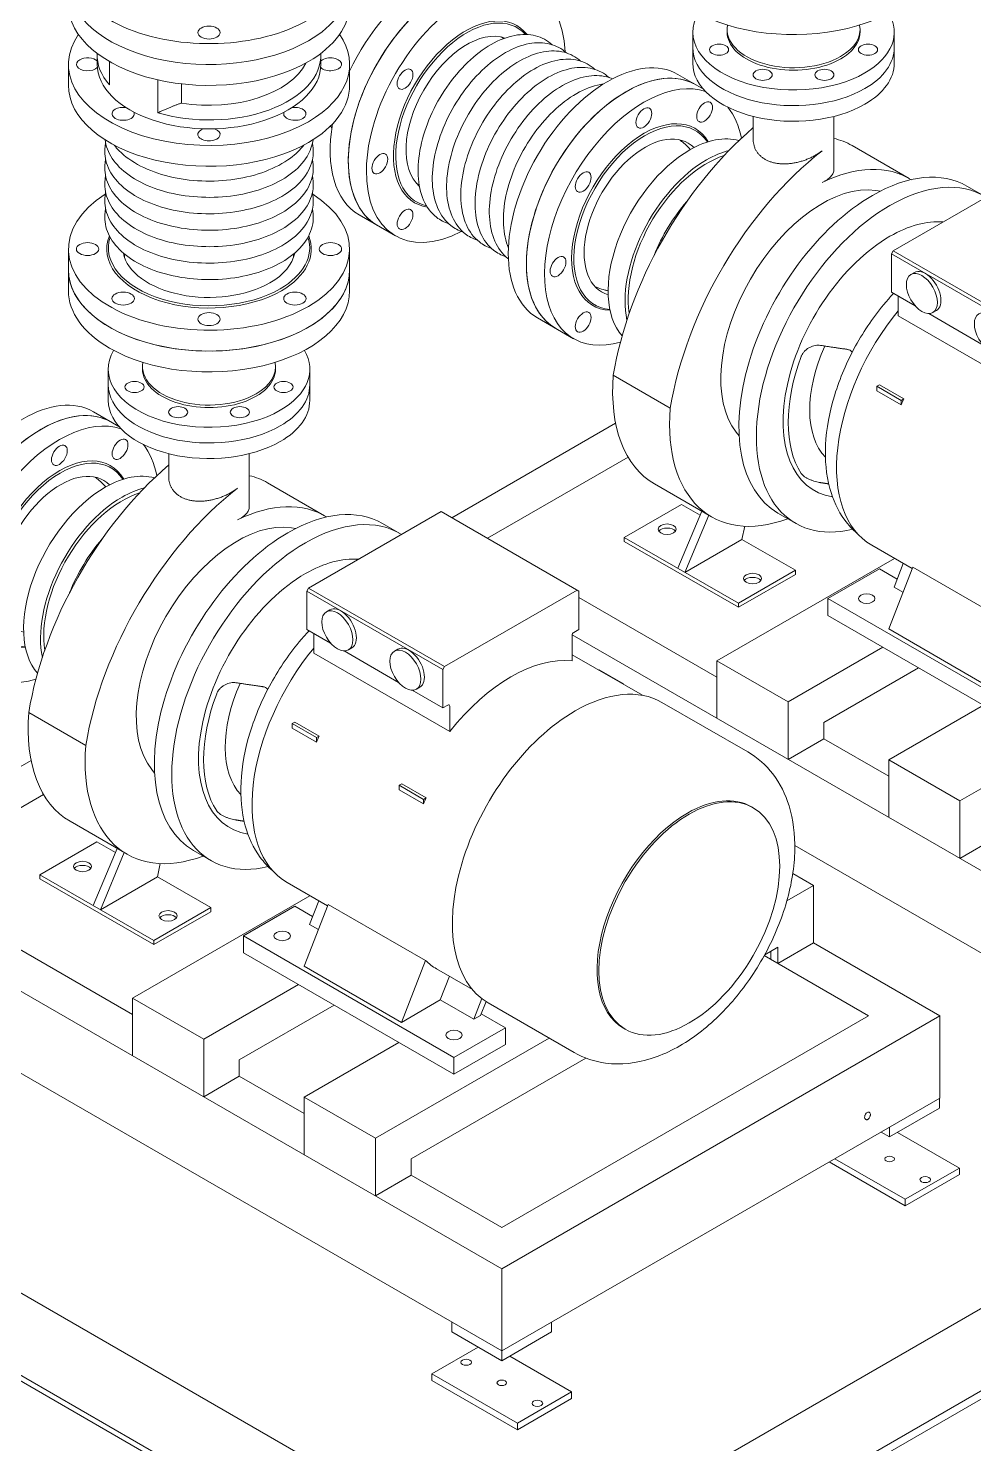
# Model space of a CAD drawing. Header units: millimetres. Extents: x -312439 to 477422, y -331570 to 212570.
# Drawn here: x 414579 to 415154, y 90290 to 91150 of the extents above; entities that cross this region are included whole.
import ezdxf

# ---------------------------------------------------------------- set-up
doc = ezdxf.new("R2010")
doc.units = ezdxf.units.MM

msp = doc.modelspace()

# ---------------------------------------------------------------- linework, layer by layer
at = {"color": 0, "linetype": 'Continuous', "lineweight": 0, "extrusion": (1.25969e-16, 0.816497, 0.57735)}
for p, q in [((417145.067, 91518.767), (412545.89, 88863.431)), ((417145.067, 91468.761), (412545.89, 88813.424)), ((412545.89, 88808.424), (417145.067, 91463.76)), ((414866.756, 91144.974), (414868.379, 91144.036)), ((414983.21, 91129.068), (414983.21, 91148.07)), ((415004.034, 91148.07), (415004.034, 91149.57)), ((415084.877, 91148.07), (415084.877, 91149.57)), ((415105.7, 91129.068), (415105.7, 91148.07)), ((414603.745, 91115.625), (414603.745, 91128.327)), ((414621.2, 91133.734), (414621.2, 91128.327)), ((414628.749, 91129.964), (414628.749, 91115.759)), ((414757.164, 91133.734), (414757.164, 91128.327)), ((414774.619, 91115.625), (414774.619, 91128.327)), ((414658.048, 91118.896), (414658.048, 91098.843)), ((414974.208, 91122.185), (414989.675, 91113.256)), ((414672.52, 91104.788), (414672.52, 91116.451)), ((415019.957, 91082.418), (415019.957, 91096.66)), ((415068.953, 91064.305), (415068.953, 91096.66)), ((415080.006, 91078.963), (415114.651, 91058.961)), ((415185.537, 91061.48), (415104.986, 91014.974)), ((414815.31, 91055.867), (414816.934, 91054.93)), ((415094.488, 91051.675), (415097.274, 91051.267)), ((415160.455, 91048.176), (415149.825, 91054.313)), ((414802.504, 91024.011), (414780.504, 91036.713)), ((414603.745, 91016.012), (414603.745, 90990.609)), ((414774.619, 91016.012), (414774.619, 90990.609)), ((414637.736, 91011.174), (414637.736, 91013.049)), ((414740.628, 91011.174), (414740.628, 91013.049)), ((415104.986, 91014.974), (415103.923, 91013.133)), ((415103.923, 91013.133), (415103.923, 90989.812)), ((415186.6, 90965.399), (415103.923, 91013.133)), ((415187.663, 90967.241), (415104.986, 91014.974)), ((415115.785, 91000.497), (415117.911, 91001.725)), ((415118.348, 90981.484), (415103.923, 90989.812)), ((415108.057, 90987.425), (415108.057, 90975.453)), ((414888.771, 90974.205), (414910.771, 90961.503)), ((415190.734, 90927.72), (415108.057, 90975.453)), ((415159.686, 90957.617), (415126.585, 90976.728)), ((415129.148, 90977.353), (415131.274, 90978.58)), ((414627.937, 90923.951), (414627.937, 90942.953)), ((414648.76, 90942.953), (414648.76, 90944.453)), ((414729.604, 90942.953), (414729.604, 90944.453)), ((414750.427, 90923.951), (414750.427, 90942.953)), ((414934.9, 90939.3), (414969.545, 90919.297)), ((415096.71, 90933.481), (415095.065, 90932.532)), ((415095.065, 90929.794), (415095.065, 90932.532)), ((415095.065, 90932.532), (415109.829, 90924.008)), ((415109.829, 90921.27), (415095.065, 90929.794)), ((415096.71, 90933.481), (415111.474, 90924.957)), ((415111.474, 90924.957), (415109.829, 90924.008)), ((415109.829, 90924.008), (415109.829, 90921.27)), ((414618.935, 90917.068), (414634.402, 90908.138)), ((414836.74, 90852.624), (414936.307, 90910.109)), ((415009.607, 90904.656), (415011.354, 90902.449)), ((414664.684, 90877.301), (414664.684, 90891.543)), ((414713.68, 90859.188), (414713.68, 90891.543)), ((414858.393, 90840.122), (414943.885, 90889.48)), ((414724.732, 90873.846), (414759.378, 90853.844)), ((414959.964, 90873.147), (414994.61, 90853.145)), ((414830.264, 90856.363), (414749.713, 90809.857)), ((414914.003, 90808.016), (414830.264, 90856.363)), ((414941.602, 90840.656), (414976.247, 90860.659)), ((414988.639, 90856.592), (414974.082, 90821.904)), ((414976.247, 90860.659), (414987.596, 90854.107)), ((414992.97, 90854.092), (414978.413, 90819.404)), ((415045.62, 90849.277), (415034.991, 90855.414)), ((414739.215, 90846.558), (414742, 90846.15)), ((414805.182, 90843.059), (414794.552, 90849.196)), ((415013.058, 90839.406), (415014.794, 90847.439)), ((414941.602, 90838.156), (414941.602, 90840.656)), ((415010.893, 90800.651), (414941.602, 90840.656)), ((414941.602, 90838.156), (415010.893, 90798.151)), ((414978.413, 90819.404), (415013.058, 90839.406)), ((415013.058, 90839.406), (415045.538, 90820.654)), ((415116.524, 90821.659), (415091.958, 90835.842)), ((414997.901, 90765.647), (415105.72, 90827.896)), ((415045.538, 90820.654), (415010.893, 90800.651)), ((415010.893, 90798.151), (415045.538, 90818.153)), ((415045.538, 90818.153), (415045.538, 90820.654)), ((415065.321, 90803.436), (415096.62, 90821.506)), ((415107.413, 90815.275), (415096.62, 90821.506)), ((415116.909, 90822.649), (415102.294, 90784.981)), ((415111.104, 90824.788), (415105.541, 90810.45)), ((415175.963, 90788.554), (415116.909, 90822.649)), ((414749.713, 90809.857), (414748.65, 90808.016)), ((414832.39, 90762.123), (414749.713, 90809.857)), ((415110.961, 90807.321), (415105.541, 90810.45)), ((414748.65, 90808.016), (414748.65, 90784.694)), ((414831.327, 90760.282), (414748.65, 90808.016)), ((414912.94, 90808.629), (414832.39, 90762.123)), ((414914.003, 90784.694), (414914.003, 90808.016)), ((414914.003, 90804.084), (414997.901, 90755.646)), ((415010.893, 90798.151), (415010.893, 90800.651)), ((415065.321, 90803.436), (415193.312, 90729.54)), ((415065.321, 90803.436), (415065.321, 90793.207)), ((414760.512, 90795.38), (414762.638, 90796.608)), ((415193.312, 90719.311), (415065.321, 90793.207)), ((414763.075, 90776.366), (414748.65, 90784.694)), ((414910.932, 90782.921), (414914.003, 90784.694)), ((415161.348, 90750.886), (415102.294, 90784.981)), ((414752.784, 90782.308), (414752.784, 90770.336)), ((414909.869, 90765.563), (414909.869, 90781.08)), ((415222.348, 90601.058), (414909.911, 90781.443)), ((414835.461, 90722.603), (414752.784, 90770.336)), ((414804.413, 90752.5), (414771.312, 90771.611)), ((414773.875, 90772.236), (414776.001, 90773.463)), ((414801.85, 90771.514), (414803.976, 90772.741)), ((414952.567, 90744.649), (414909.869, 90769.3)), ((415041.207, 90740.644), (415098.786, 90773.886)), ((414832.39, 90762.123), (414831.327, 90760.282)), ((414831.327, 90760.282), (414831.327, 90736.961)), ((414926.065, 90759.95), (414926.405, 90760.146)), ((414941.168, 90751.622), (414926.405, 90760.146)), ((414997.901, 90730.642), (414997.901, 90765.647)), ((415041.207, 90740.644), (414997.901, 90765.647)), ((415062.861, 90728.142), (415120.439, 90761.385)), ((414815.213, 90748.369), (414817.339, 90749.596)), ((414940.828, 90751.426), (414941.168, 90751.622)), ((414941.168, 90751.229), (414941.168, 90751.622)), ((414831.327, 90736.961), (414812.65, 90747.744)), ((415016.729, 90710.17), (414964.447, 90740.355)), ((415041.207, 90705.639), (415041.207, 90740.644)), ((415145.577, 90680.386), (415251.175, 90741.353)), ((414579.627, 90734.183), (414614.272, 90714.18)), ((414831.327, 90736.961), (414834.398, 90738.734)), ((414835.461, 90738.12), (414835.461, 90722.603)), ((415102.27, 90705.389), (415159.848, 90738.632)), ((414741.437, 90728.364), (414739.792, 90727.414)), ((414739.792, 90724.677), (414739.792, 90727.414)), ((414739.792, 90727.414), (414754.556, 90718.891)), ((414754.556, 90716.153), (414739.792, 90724.677)), ((414741.437, 90728.364), (414756.201, 90719.84)), ((415062.861, 90718.141), (415062.861, 90728.142)), ((414756.201, 90719.84), (414754.556, 90718.891)), ((414754.556, 90718.891), (414754.556, 90716.153)), ((415062.861, 90718.141), (415041.207, 90705.639)), ((415102.27, 90695.388), (415062.861, 90718.141)), ((414456.408, 90633.039), (414581.034, 90704.992)), ((414654.334, 90699.539), (414656.08, 90697.331)), ((415102.27, 90670.385), (415102.27, 90705.389)), ((415145.577, 90680.386), (415102.27, 90705.389)), ((414806.397, 90690.859), (414804.752, 90689.91)), ((414804.752, 90687.172), (414804.752, 90689.91)), ((414804.752, 90689.91), (414819.516, 90681.386)), ((414806.397, 90690.859), (414821.161, 90682.336)), ((414499.715, 90633.039), (414588.612, 90684.363)), ((414819.516, 90678.648), (414804.752, 90687.172)), ((414821.161, 90682.336), (414819.516, 90681.386)), ((414819.516, 90681.386), (414819.516, 90678.648)), ((415145.577, 90645.382), (415145.577, 90680.386)), ((415019.946, 90676.247), (415018.877, 90676.864)), ((414604.691, 90668.03), (414639.336, 90648.028)), ((414586.329, 90635.539), (414620.974, 90655.542)), ((414620.974, 90655.542), (414632.323, 90648.99)), ((415167.23, 90657.883), (415145.577, 90645.382)), ((414633.366, 90651.475), (414618.809, 90616.787)), ((414637.696, 90648.974), (414623.139, 90614.287)), ((414690.347, 90644.16), (414679.717, 90650.297)), ((415222.348, 90551.051), (415045.222, 90653.315)), ((414657.785, 90634.289), (414659.521, 90642.322)), ((414867.074, 90395.941), (414456.408, 90633.039)), ((414499.715, 90633.039), (414642.627, 90550.528)), ((414586.329, 90633.039), (414586.329, 90635.539)), ((414655.619, 90595.534), (414586.329, 90635.539)), ((414586.329, 90633.039), (414655.619, 90593.034)), ((414623.139, 90614.287), (414657.785, 90634.289)), ((414657.785, 90634.289), (414690.265, 90615.537)), ((414761.251, 90616.542), (414736.685, 90630.725)), ((415040.397, 90619.66), (415056.64, 90629.038)), ((415056.64, 90629.038), (415043.991, 90636.341)), ((415056.64, 90629.038), (415056.64, 90594.034)), ((414642.627, 90560.53), (414750.447, 90622.779)), ((414690.265, 90615.537), (414655.619, 90595.534)), ((414655.619, 90593.034), (414690.265, 90613.036)), ((414690.265, 90613.036), (414690.265, 90615.537)), ((414710.048, 90598.319), (414741.347, 90616.389)), ((414752.14, 90610.158), (414741.347, 90616.389)), ((414761.635, 90617.532), (414747.02, 90579.864)), ((414755.831, 90619.671), (414750.268, 90605.333)), ((414820.69, 90583.437), (414761.635, 90617.532)), ((414755.688, 90602.204), (414750.268, 90605.333)), ((414655.619, 90593.034), (414655.619, 90595.534)), ((414710.048, 90598.319), (414838.039, 90524.423)), ((414710.048, 90598.319), (414710.048, 90588.09)), ((415034.987, 90581.532), (415056.64, 90594.034)), ((415056.64, 90594.034), (415133.411, 90549.71)), ((414838.039, 90514.194), (414710.048, 90588.09)), ((415026.625, 90586.36), (415090.104, 90549.71)), ((415026.903, 90586.866), (415034.987, 90591.534)), ((415030.656, 90589.033), (415030.656, 90584.033)), ((415034.987, 90591.534), (415034.987, 90581.532)), ((414867.074, 90345.934), (414456.408, 90583.033)), ((414806.075, 90545.769), (414747.02, 90579.864)), ((414820.69, 90583.437), (414806.075, 90545.769)), ((414849.266, 90565.726), (414827.511, 90578.287)), ((414685.934, 90535.527), (414743.512, 90568.769)), ((414829.756, 90559.441), (414835.319, 90573.779)), ((414642.627, 90525.525), (414642.627, 90560.53)), ((414685.934, 90535.527), (414642.627, 90560.53)), ((414806.075, 90545.769), (414829.756, 90559.441)), ((414850.189, 90547.644), (414829.756, 90559.441)), ((414855.051, 90560.176), (414850.189, 90547.644)), ((414707.588, 90523.025), (414765.166, 90556.268)), ((414854.28, 90550.006), (414857.546, 90558.423)), ((414869.338, 90542.493), (414854.654, 90550.971)), ((414911.206, 90527.4), (414858.924, 90557.585)), ((414838.039, 90524.423), (414869.338, 90542.493)), ((414854.28, 90550.006), (414850.189, 90547.644)), ((415133.411, 90549.71), (414867.074, 90395.941)), ((415090.104, 90549.71), (414867.074, 90420.944)), ((414869.338, 90542.493), (414869.338, 90532.265)), ((415133.411, 90549.71), (415133.411, 90499.704)), ((414685.934, 90500.522), (414685.934, 90535.527)), ((414790.303, 90475.269), (414895.901, 90536.236)), ((414942.193, 90541.574), (414941.124, 90542.192)), ((414746.997, 90500.272), (414804.575, 90533.515)), ((414869.338, 90532.265), (414838.039, 90514.194)), ((414707.588, 90513.024), (414707.588, 90523.025)), ((414811.957, 90462.767), (414918.142, 90524.073)), ((414838.039, 90524.423), (414838.039, 90514.194)), ((414707.588, 90513.024), (414685.934, 90500.522)), ((414707.588, 90513.024), (414746.997, 90490.271)), ((414746.997, 90465.268), (414746.997, 90500.272)), ((414790.303, 90475.269), (414746.997, 90500.272)), ((415133.411, 90499.704), (414867.074, 90345.934)), ((415133.112, 90493.58), (415133.112, 90499.531)), ((415102.797, 90476.078), (415133.112, 90493.58)), ((414298.815, 90487), (414679.615, 90267.145)), ((414682.677, 90268.913), (414300.347, 90489.652)), ((415102.797, 90476.078), (415102.797, 90482.029)), ((414790.303, 90440.264), (414790.303, 90475.269)), ((415097.643, 90479.053), (415102.797, 90476.078)), ((415107.669, 90478.89), (415145.271, 90457.181)), ((414422.837, 90468.939), (414769.291, 90268.913)), ((414811.957, 90452.766), (414811.957, 90462.767)), ((415112.357, 90434.179), (415066.138, 90460.864)), ((415112.357, 90438.179), (415069.602, 90462.864)), ((415145.271, 90457.181), (415112.357, 90438.179)), ((415145.271, 90453.181), (415145.271, 90457.181)), ((414811.957, 90452.766), (414790.303, 90440.264)), ((414811.957, 90452.766), (414867.074, 90420.944)), ((415145.271, 90453.181), (415112.357, 90434.179)), ((415112.357, 90434.179), (415112.357, 90438.179)), ((414867.074, 90395.941), (414867.074, 90345.934)), ((414836.757, 90357.483), (414836.757, 90363.438)), ((414897.386, 90357.483), (414897.386, 90363.435)), ((414867.071, 90339.981), (414836.757, 90357.483)), ((414897.386, 90357.483), (414867.071, 90339.981)), ((414852.704, 90348.276), (414824.663, 90332.086)), ((414867.071, 90339.981), (414867.071, 90345.936)), ((414909.545, 90321.085), (414871.943, 90342.794)), ((414824.663, 90332.086), (414876.631, 90302.083)), ((414824.663, 90328.086), (414824.663, 90332.086)), ((414824.663, 90328.086), (414876.631, 90298.082)), ((414876.631, 90302.083), (414909.545, 90321.085)), ((414909.545, 90317.084), (414909.545, 90321.085)), ((414876.631, 90298.082), (414909.545, 90317.084)), ((414876.631, 90298.082), (414876.631, 90302.083))]:
    msp.add_line(p, q, dxfattribs=at)
at = {"color": 0, "linetype": 'Continuous', "lineweight": 0}
for centre, major_axis, start_param, end_param in [((414689.182, 91190.234), (-85.437, 0), 5.7563139, 8.6393798), ((414834.223, 91104.352), (-42.718, -73.99), 3.1415927, 6.2831853), ((415044.455, 91195.726), (85.437, 0), 3.9269908, 6.2831853), ((414823.223, 91110.703), (-42.718, -73.99), 3.9269908, 4.8618712), ((414845.223, 91098.001), (-42.718, -73.99), 2.4008806, 7.0238973), ((414689.182, 91177.533), (85.437, 0), 3.1415927, 5.4977871), ((414689.182, 91177.533), (85.437, 0), 5.4977871, 6.2831853), ((414834.223, 91104.352), (42.718, 73.99), 0.7853982, 3.1415927), ((414689.182, 91164.831), (85.437, 0), 3.1415927, 5.4977871), ((414689.182, 91164.831), (85.437, 0), 5.4977871, 6.2831853), ((414845.223, 91098.001), (-31.082, -53.835), 2.9155137, 6.5092642), ((414845.916, 91097.601), (-30.592, -52.987), 2.9580887, 6.4666893), ((415044.455, 91148.07), (-61.245, 0), 5.9543859, 8.6393798), ((415044.455, 91148.07), (-61.245, 0), 2.3561945, 3.4703921), ((414689.182, 91128.327), (85.437, 0), 2.7625544, 5.4977871), ((414689.182, 91128.327), (85.437, 0), 5.4977871, 6.6622236), ((414845.916, 91097.601), (-26.182, -45.349), 3.2490788, 6.1756992), ((415044.455, 91149.57), (-40.422, 0), 6.1706843, 8.6393798), ((415044.455, 91148.07), (-40.422, 0), 0, 3.1415927), ((415044.455, 91149.57), (-40.422, 0), 2.3561945, 3.2540937), ((415044.455, 91138.569), (-61.245, 0), 0, 2.3561945), ((415044.455, 91138.569), (61.245, 0), 3.1415927, 5.4977871), ((415044.455, 91138.569), (-61.245, 0), 2.3561945, 3.1415927), ((415044.455, 91138.569), (61.245, 0), 5.4977871, 6.2831853), ((414615.382, 91128.327), (6.798, 0), 2.3561945, 5.7639057), ((414615.382, 91128.327), (6.798, 0), 0.543593, 2.3561945), ((414689.182, 91133.734), (-67.982, 0), 6.2526983, 6.7589009), ((414689.182, 91128.327), (-67.982, 0), 0, 3.1415927), ((414689.182, 91133.734), (-67.982, 0), 1.0950808, 3.1720797), ((414689.182, 91138.814), (-61.245, 0), 1.2952655, 2.8630201), ((414762.982, 91128.327), (6.798, 0), 3.6608723, 8.6393798), ((414762.982, 91128.327), (6.798, 0), 2.3561945, 2.5979996), ((414931.49, 91048.195), (-42.718, -73.99), 3.1415927, 6.2831853), ((414942.49, 91041.844), (-42.718, -73.99), 3.1415927, 6.2831853), ((415044.455, 91129.068), (61.245, 0), 3.1415927, 5.4977871), ((415044.455, 91129.068), (61.245, 0), 5.4977871, 6.2831853), ((414942.49, 91041.844), (42.718, 73.99), 0, 3.1415927), ((414689.182, 91115.625), (-85.437, 0), 0, 2.3561945), ((414689.182, 91115.625), (-85.437, 0), 2.3561945, 3.1415927), ((414953.49, 91035.493), (-42.718, -73.99), 3.2577975, 6.8304668), ((414636.998, 91098.198), (6.798, 0), 1.3046778, 2.3561945), ((414741.367, 91098.198), (6.798, 0), 2.8754741, 8.1201002), ((414953.49, 91035.493), (-42.718, -73.99), 2.5532019, 2.9195508), ((414636.998, 91098.198), (6.798, 0), 2.3561945, 6.5493038), ((414953.49, 91035.493), (-31.082, -53.835), 2.8310187, 6.5806168), ((414954.182, 91035.093), (30.592, 52.987), 6.0021885, 9.692299), ((414689.182, 91085.718), (6.798, 0), 2.3561945, 7.334702), ((414689.182, 91085.718), (6.798, 0), 2.090076, 2.3561945), ((414823.223, 91110.703), (-42.718, -73.99), 5.2745215, 6.2831853), ((414954.182, 91035.093), (26.182, 45.349), 6.1345465, 9.559941), ((415047.131, 90976.891), (81.089, 140.45), 1.0246297, 2.1492664), ((414981.314, 91019.004), (-35.063, -60.73), 3.2790671, 3.9269908), ((414981.314, 91019.004), (-35.063, -60.73), 3.9269908, 6.0930179), ((414991.621, 91013.053), (35.063, 60.73), 0.507185, 0.7853982), ((415020.946, 90976.67), (59.059, 102.294), 0, 0.1730619), ((414991.621, 91013.053), (35.063, 60.73), 0.7853982, 2.5722405), ((414991.621, 91013.053), (33.685, 58.344), 0.5610771, 2.5183484), ((415081.776, 90956.888), (81.089, 140.45), 0.960681, 2.1492664), ((415055.592, 90956.667), (59.059, 102.294), 6.2612187, 6.994447), ((415092.408, 90954.864), (57.417, 99.449), 0, 0.7853982), ((415061.778, 90972.548), (43.542, 75.417), 0.2253725, 2.9162202), ((415103.038, 90948.727), (57.417, 99.449), 6.2655751, 7.0685835), ((414689.182, 91016.012), (-85.437, 0), 5.5424733, 8.6393798), ((414689.182, 91016.012), (-85.437, 0), 2.3561945, 3.8823047), ((415000.716, 91007.802), (33.685, 58.344), 1.2451012, 1.8226036), ((415092.408, 90954.864), (57.417, 99.449), 0.7853982, 3.1415927), ((415103.038, 90948.727), (57.417, 99.449), 0.7853982, 3.6442171), ((415103.038, 90948.727), (45.934, 79.56), 0.2661285, 0.7853982), ((414689.182, 91016.012), (-62.164, 0), 6.0571064, 8.6393798), ((414689.182, 91016.812), (61.184, 0), 2.9580887, 5.4977871), ((414689.182, 91016.812), (61.184, 0), 5.4977871, 6.4666893), ((414689.182, 91016.012), (-62.164, 0), 2.3561945, 3.3676716), ((415103.038, 90948.727), (45.934, 79.56), 0.7853982, 3.3593822), ((414689.182, 91016.812), (52.364, 0), 3.2490788, 5.4977871), ((414689.182, 91016.812), (52.364, 0), 5.4977871, 6.1756992), ((414689.182, 91003.311), (85.437, 0), 3.1415927, 5.4977871), ((414689.182, 91003.311), (-85.437, 0), 0, 0.7853982), ((414689.182, 91003.311), (-85.437, 0), 0.7853982, 3.1415927), ((414689.182, 91003.311), (85.437, 0), 5.4977871, 6.2831853), ((415124.593, 90990.152), (6.681, -11.572), 0, 3.1415927), ((414689.182, 90990.609), (85.437, 0), 3.1415927, 3.9269908), ((414689.182, 90990.609), (85.437, 0), 3.9269908, 6.2831853), ((415143.608, 90925.303), (51.65, 89.461), 1.293707, 3.1415927), ((415105.164, 90947.499), (35.986, 62.33), 1.7470391, 2.9786461), ((414689.182, 90942.953), (-61.245, 0), 5.9543859, 8.6393798), ((414689.182, 90944.453), (-40.422, 0), 6.1706843, 8.6393798), ((414689.182, 90944.453), (-40.422, 0), 2.3561945, 3.2540937), ((414689.182, 90942.953), (-61.245, 0), 2.3561945, 3.4703921), ((415105.164, 90947.499), (45.233, 78.345), 1.853373, 2.859016), ((414689.182, 90942.953), (-40.422, 0), 0, 3.1415927), ((415021.444, 90979.632), (-61.479, -106.485), 5.4016829, 6.2831853), ((414576.216, 90843.078), (-42.718, -73.99), 3.1415927, 6.2831853), ((414689.182, 90933.452), (-61.245, 0), 0, 2.3561945), ((414689.182, 90933.452), (61.245, 0), 3.1415927, 5.4977871), ((414689.182, 90933.452), (-61.245, 0), 2.3561945, 3.1415927), ((414689.182, 90933.452), (61.245, 0), 5.4977871, 6.2831853), ((414587.216, 90836.727), (-42.718, -73.99), 3.1415927, 6.2831853), ((414689.182, 90923.951), (61.245, 0), 3.1415927, 5.4977871), ((414689.182, 90923.951), (61.245, 0), 5.4977871, 6.2831853), ((415170.655, 90909.688), (-51.65, -89.461), 4.8714973, 4.9110056), ((414587.216, 90836.727), (42.718, 73.99), 0, 3.1415927), ((414598.216, 90830.376), (-42.718, -73.99), 3.2577975, 6.8304668), ((415056.089, 90959.63), (-61.479, -106.485), 5.4016829, 6.8929062), ((414598.216, 90830.376), (-42.718, -73.99), 2.5532019, 2.9195508), ((414598.216, 90830.376), (-31.082, -53.835), 2.8310187, 6.5806168), ((414598.909, 90829.976), (30.592, 52.987), 6.0021885, 9.692299), ((414598.909, 90829.976), (26.182, 45.349), 6.1345465, 9.559941), ((414691.858, 90771.774), (81.089, 140.45), 1.0246297, 2.1492664), ((414626.041, 90813.887), (-35.063, -60.73), 3.2790671, 3.9269908), ((414665.673, 90771.552), (59.059, 102.294), 0, 0.1730619), ((414626.041, 90813.887), (-35.063, -60.73), 3.9269908, 6.0930179), ((414726.503, 90751.771), (81.089, 140.45), 0.960681, 2.1492664), ((414636.348, 90807.936), (35.063, 60.73), 0.507185, 0.7853982), ((414636.348, 90807.936), (35.063, 60.73), 0.7853982, 2.5722405), ((414636.348, 90807.936), (33.685, 58.344), 0.5610771, 2.5183484), ((414700.318, 90751.55), (59.059, 102.294), 6.2612187, 6.994447), ((414737.135, 90749.747), (57.417, 99.449), 0, 0.7853982), ((414706.505, 90767.431), (43.542, 75.417), 0.2253725, 2.9162202), ((414737.135, 90749.747), (57.417, 99.449), 0.7853982, 3.1415927), ((414747.764, 90743.61), (57.417, 99.449), 6.2655751, 7.0685835), ((414967.586, 90843.157), (5.512, 0), 0.4037147, 2.737878), ((414645.442, 90802.685), (33.685, 58.344), 1.2451012, 1.8226036), ((414747.764, 90743.61), (57.417, 99.449), 0.7853982, 3.6442171), ((414747.764, 90743.61), (45.934, 79.56), 0.2661285, 0.7853982), ((414747.764, 90743.61), (45.934, 79.56), 0.7853982, 3.3593822), ((415019.554, 90813.153), (5.512, 0), 0.4037147, 2.737878), ((414769.319, 90785.035), (6.681, -11.572), 0, 3.1415927), ((414810.658, 90761.169), (6.681, -11.572), 0, 3.1415927), ((414910.932, 90781.694), (-0.752, -1.302), 3.9269908, 5.4977871), ((414788.335, 90720.186), (51.65, 89.461), 1.293707, 3.1415927), ((414872.665, 90671.498), (-51.65, -89.461), 3.3925756, 4.461406), ((414749.89, 90742.382), (35.986, 62.33), 1.7470391, 2.9786461), ((414749.89, 90742.382), (45.233, 78.345), 1.853373, 2.859016), ((414911.685, 90648.97), (52.761, 91.385), 0, 0.7853982), ((414666.17, 90774.515), (-61.479, -106.485), 5.4016829, 6.2831853), ((414911.685, 90648.97), (52.761, 91.385), 0.7853982, 3.1415927), ((414834.398, 90737.507), (0.752, 1.302), 5.4977871, 7.0685835), ((414815.382, 90704.571), (-51.65, -89.461), 4.8714973, 4.9110056), ((414700.816, 90754.513), (-61.479, -106.485), 5.4016829, 6.8929062), ((414880.342, 90667.066), (-51.65, -89.461), 4.8714973, 4.9110056), ((414980.001, 90609.528), (38.877, 67.336), 0, 0.7853982), ((414980.001, 90609.528), (38.877, 67.336), 0.7853982, 3.1415927), ((414612.313, 90638.04), (5.512, 0), 0.4037147, 2.737878), ((414664.281, 90608.036), (5.512, 0), 0.4037147, 2.737878), ((414879.161, 90667.748), (51.65, 89.461), 2.9988923, 3.1415927)]:
    msp.add_ellipse(centre, major_axis=major_axis, ratio=0.5773503, start_param=start_param, end_param=end_param, dxfattribs=at)
for centre, major_axis in [((414689.182, 91147.626), (-6.798, 0)), ((414999.189, 91137.245), (5.818, 0)), ((415089.722, 91137.245), (5.818, 0)), ((414808.323, 91119.306), (-3.399, -5.887)), ((415025.705, 91121.936), (5.818, 0)), ((415063.205, 91121.936), (5.818, 0)), ((414953.49, 91095.751), (-3.399, -5.887)), ((414990.39, 91099.406), (-3.399, -5.887)), ((414793.038, 91067.873), (-3.399, -5.887)), ((414916.589, 91056.798), (-3.399, -5.887)), ((414808.323, 91034.089), (-3.399, -5.887)), ((414615.382, 91016.012), (-6.798, 0)), ((414762.982, 91016.012), (-6.798, 0)), ((414901.305, 91005.365), (-3.399, -5.887)), ((415122.467, 90988.925), (6.681, -11.572)), ((414636.998, 90985.884), (-6.798, 0)), ((414741.367, 90985.884), (-6.798, 0)), ((414689.182, 90973.404), (-6.798, 0)), ((414916.589, 90971.581), (-3.399, -5.887)), ((415163.805, 90965.058), (6.681, -11.572)), ((414643.916, 90932.128), (5.818, 0)), ((414734.449, 90932.128), (5.818, 0)), ((414670.432, 90916.819), (5.818, 0)), ((414707.932, 90916.819), (5.818, 0)), ((414598.216, 90890.634), (-3.399, -5.887)), ((414635.116, 90894.289), (-3.399, -5.887)), ((414967.586, 90845.657), (-5.512, 0)), ((415019.554, 90815.653), (-5.512, 0)), ((415088.943, 90803.436), (-5.011, 0)), ((414767.193, 90783.808), (6.681, -11.572)), ((414808.532, 90759.941), (6.681, -11.572)), ((414981.07, 90608.911), (38.877, 67.336)), ((414612.313, 90640.54), (-5.512, 0)), ((414664.281, 90610.536), (-5.512, 0)), ((414733.67, 90598.319), (-5.011, 0)), ((414838.039, 90538.061), (5.011, 0)), ((415102.83, 90462.682), (2.909, 0)), ((415124.483, 90450.181), (3.215, 0)), ((414845.451, 90339.087), (-3.215, 0)), ((414867.104, 90326.586), (-2.909, 0)), ((414888.757, 90314.084), (-3.215, 0))]:
    msp.add_ellipse(centre, major_axis=major_axis, ratio=0.5773503, dxfattribs=at)
for points, knots in [([(414897.705, 91140.274), (414894.857, 91142.865), (414891.439, 91144.702), (414883.763, 91146.672), (414879.491, 91146.731), (414870.388, 91145.043), (414865.53, 91143.168), (414855.808, 91137.632), (414850.945, 91133.927), (414841.779, 91125.113), (414837.477, 91120.009), (414829.849, 91108.928), (414826.521, 91102.956), (414821.154, 91090.719), (414819.116, 91084.455), (414816.545, 91072.225), (414816.016, 91066.261), (414816.589, 91055.215), (414817.69, 91050.13), (414821.493, 91041.516), (414824.155, 91037.938), (414829.696, 91033.582), (414832.179, 91032.268), (414834.854, 91031.414)], [0.6602274, 0.6602274, 0.6602274, 0.6602274, 0.9452795, 0.9452795, 1.2436028, 1.2436028, 1.563904, 1.563904, 1.8920444, 1.8920444, 2.2193958, 2.2193958, 2.5456685, 2.5456685, 2.872043, 2.872043, 3.1996274, 3.1996274, 3.5274785, 3.5274785, 3.8442096, 3.8442096, 4.0521616, 4.0521616, 4.0521616, 4.0521616]), ([(414906.366, 91135.274), (414903.519, 91137.864), (414900.1, 91139.701), (414892.425, 91141.671), (414888.152, 91141.731), (414879.049, 91140.043), (414874.191, 91138.168), (414864.469, 91132.632), (414859.606, 91128.926), (414850.441, 91120.112), (414846.139, 91115.008), (414838.51, 91103.927), (414835.182, 91097.955), (414829.815, 91085.718), (414827.777, 91079.455), (414825.206, 91067.225), (414824.678, 91061.261), (414825.25, 91050.215), (414826.351, 91045.129), (414830.155, 91036.515), (414832.817, 91032.938), (414838.357, 91028.581), (414840.84, 91027.267), (414843.516, 91026.413)], [0.6602274, 0.6602274, 0.6602274, 0.6602274, 0.9452795, 0.9452795, 1.2436028, 1.2436028, 1.563904, 1.563904, 1.8920444, 1.8920444, 2.2193958, 2.2193958, 2.5456685, 2.5456685, 2.872043, 2.872043, 3.1996274, 3.1996274, 3.5274785, 3.5274785, 3.8442096, 3.8442096, 4.0521616, 4.0521616, 4.0521616, 4.0521616]), ([(414915.028, 91130.273), (414912.18, 91132.863), (414908.762, 91134.701), (414901.086, 91136.671), (414896.814, 91136.73), (414887.71, 91135.042), (414882.853, 91133.167), (414873.131, 91127.631), (414868.268, 91123.925), (414859.102, 91115.112), (414854.8, 91110.008), (414847.172, 91098.927), (414843.844, 91092.955), (414838.477, 91080.717), (414836.438, 91074.454), (414833.867, 91062.224), (414833.339, 91056.26), (414833.912, 91045.214), (414835.013, 91040.129), (414838.816, 91031.515), (414841.478, 91027.937), (414847.019, 91023.58), (414849.502, 91022.267), (414852.177, 91021.413)], [0.6602274, 0.6602274, 0.6602274, 0.6602274, 0.9452795, 0.9452795, 1.2436028, 1.2436028, 1.563904, 1.563904, 1.8920444, 1.8920444, 2.2193958, 2.2193958, 2.5456685, 2.5456685, 2.872043, 2.872043, 3.1996274, 3.1996274, 3.5274785, 3.5274785, 3.8442096, 3.8442096, 4.0521616, 4.0521616, 4.0521616, 4.0521616]), ([(414923.689, 91125.272), (414920.841, 91127.863), (414917.423, 91129.7), (414909.747, 91131.67), (414905.475, 91131.73), (414896.372, 91130.041), (414891.514, 91128.166), (414881.792, 91122.63), (414876.929, 91118.925), (414867.763, 91110.111), (414863.461, 91105.007), (414855.833, 91093.926), (414852.505, 91087.954), (414847.138, 91075.717), (414845.1, 91069.454), (414842.529, 91057.223), (414842.001, 91051.259), (414842.573, 91040.213), (414843.674, 91035.128), (414847.477, 91026.514), (414850.139, 91022.937), (414855.68, 91018.58), (414858.163, 91017.266), (414860.838, 91016.412)], [0.6602274, 0.6602274, 0.6602274, 0.6602274, 0.9452795, 0.9452795, 1.2436028, 1.2436028, 1.563904, 1.563904, 1.8920444, 1.8920444, 2.2193958, 2.2193958, 2.5456685, 2.5456685, 2.872043, 2.872043, 3.1996274, 3.1996274, 3.5274785, 3.5274785, 3.8442096, 3.8442096, 4.0521616, 4.0521616, 4.0521616, 4.0521616]), ([(414932.35, 91120.272), (414929.503, 91122.862), (414926.084, 91124.699), (414918.409, 91126.669), (414914.136, 91126.729), (414905.033, 91125.041), (414900.176, 91123.166), (414890.453, 91117.63), (414885.59, 91113.924), (414876.425, 91105.11), (414872.123, 91100.006), (414864.494, 91088.925), (414861.166, 91082.953), (414855.799, 91070.716), (414853.761, 91064.453), (414851.19, 91052.223), (414850.662, 91046.259), (414851.234, 91035.213), (414852.336, 91030.127), (414856.139, 91021.513), (414858.801, 91017.936), (414864.341, 91013.579), (414866.825, 91012.266), (414869.5, 91011.411)], [0.6602274, 0.6602274, 0.6602274, 0.6602274, 0.9452795, 0.9452795, 1.2436028, 1.2436028, 1.563904, 1.563904, 1.8920444, 1.8920444, 2.2193958, 2.2193958, 2.5456685, 2.5456685, 2.872043, 2.872043, 3.1996274, 3.1996274, 3.5274785, 3.5274785, 3.8442096, 3.8442096, 4.0521616, 4.0521616, 4.0521616, 4.0521616]), ([(414934.357, 91119.531), (414933.272, 91119.988), (414932.149, 91120.365), (414927.07, 91121.669), (414922.798, 91121.728), (414913.694, 91120.04), (414908.837, 91118.165), (414899.115, 91112.629), (414894.252, 91108.923), (414885.086, 91100.11), (414880.784, 91095.006), (414873.156, 91083.925), (414869.828, 91077.953), (414864.461, 91065.715), (414862.422, 91059.452), (414859.851, 91047.222), (414859.323, 91041.258), (414859.896, 91030.212), (414860.997, 91025.127), (414864.8, 91016.513), (414867.462, 91012.935), (414870.919, 91010.217), (414871.031, 91010.13), (414871.145, 91010.044)], [0.8575768, 0.8575768, 0.8575768, 0.8575768, 0.9452795, 0.9452795, 1.2436028, 1.2436028, 1.563904, 1.563904, 1.8920444, 1.8920444, 2.2193958, 2.2193958, 2.5456685, 2.5456685, 2.872043, 2.872043, 3.1996274, 3.1996274, 3.5274785, 3.5274785, 3.8442096, 3.8442096, 3.8548122, 3.8548122, 3.8548122, 3.8548122]), ([(414928.737, 91116.292), (414928.174, 91116.217), (414927.608, 91116.127), (414922.319, 91115.151), (414917.455, 91113.278), (414907.719, 91107.744), (414902.847, 91104.037), (414893.667, 91095.217), (414889.358, 91090.108), (414881.718, 91079.017), (414878.384, 91073.039), (414873.008, 91060.788), (414870.966, 91054.517), (414868.389, 91042.27), (414867.86, 91036.296), (414868.415, 91025.558), (414869.407, 91020.74), (414871.14, 91016.53)], [1.2042622, 1.2042622, 1.2042622, 1.2042622, 1.2427888, 1.2427888, 1.5630281, 1.5630281, 1.8913482, 1.8913482, 2.2188744, 2.2188744, 2.5452953, 2.5452953, 2.8718186, 2.8718186, 3.1995784, 3.1995784, 3.5081268, 3.5081268, 3.5081268, 3.5081268]), ([(414626.332, 91080.332), (414626.191, 91079.688), (414626.078, 91079.041), (414625.473, 91074.48), (414625.968, 91070.495), (414628.902, 91062.832), (414631.379, 91059.168), (414638.154, 91052.337), (414642.568, 91049.213), (414652.837, 91043.934), (414658.716, 91041.796), (414671.275, 91038.737), (414677.951, 91037.812), (414691.44, 91037.25), (414698.25, 91037.607), (414711.352, 91039.572), (414717.642, 91041.178), (414729.097, 91045.517), (414734.257, 91048.251), (414742.887, 91054.64), (414746.366, 91058.296), (414751.075, 91066.099), (414752.388, 91070.228), (414752.636, 91076.384), (414752.459, 91078.374), (414752.033, 91080.332)], [2.2310237, 2.2310237, 2.2310237, 2.2310237, 2.2798116, 2.2798116, 2.5737204, 2.5737204, 2.8762787, 2.8762787, 3.1995214, 3.1995214, 3.527763, 3.527763, 3.8548309, 3.8548309, 4.1810229, 4.1810229, 4.5075647, 4.5075647, 4.835429, 4.835429, 5.1625333, 5.1625333, 5.4745897, 5.4745897, 5.6229579, 5.6229579, 5.6229579, 5.6229579]), ([(414625.97, 91082.44), (414626.213, 91080.505), (414626.699, 91078.588), (414628.902, 91072.833), (414631.379, 91069.169), (414638.154, 91062.338), (414642.568, 91059.214), (414652.837, 91053.935), (414658.716, 91051.797), (414671.275, 91048.738), (414677.951, 91047.814), (414691.44, 91047.251), (414698.25, 91047.609), (414711.352, 91049.573), (414717.642, 91051.18), (414729.097, 91055.518), (414734.257, 91058.252), (414742.887, 91064.641), (414746.366, 91068.297), (414750.714, 91075.502), (414751.955, 91078.937), (414752.394, 91082.44)], [2.4283731, 2.4283731, 2.4283731, 2.4283731, 2.5737204, 2.5737204, 2.8762787, 2.8762787, 3.1995214, 3.1995214, 3.527763, 3.527763, 3.8548309, 3.8548309, 4.1810229, 4.1810229, 4.5075647, 4.5075647, 4.835429, 4.835429, 5.1625333, 5.1625333, 5.4256085, 5.4256085, 5.4256085, 5.4256085]), ([(414631.584, 91079.193), (414632.495, 91078.011), (414633.503, 91076.866), (414638.106, 91072.224), (414642.526, 91069.095), (414652.81, 91063.808), (414658.697, 91061.667), (414671.274, 91058.605), (414677.959, 91057.681), (414691.464, 91057.119), (414698.281, 91057.479), (414711.397, 91059.449), (414717.694, 91061.06), (414729.161, 91065.408), (414734.327, 91068.15), (414741.852, 91073.729), (414744.593, 91076.357), (414746.78, 91079.193)], [2.7750585, 2.7750585, 2.7750585, 2.7750585, 2.8761769, 2.8761769, 3.199469, 3.199469, 3.5278984, 3.5278984, 3.855131, 3.855131, 4.1814683, 4.1814683, 4.5081649, 4.5081649, 4.8362139, 4.8362139, 5.0789232, 5.0789232, 5.0789232, 5.0789232]), ([(414975.062, 91082.458), (414975.685, 91082.036), (414976.292, 91081.593), (414978.053, 91080.211), (414979.151, 91079.215), (414980.694, 91077.614), (414981.2, 91077.049), (414981.683, 91076.473)], [5.53877226, 5.53877226, 5.53877226, 5.53877226, 5.58014488, 5.58014488, 5.66250261, 5.66250261, 5.70552909, 5.70552909, 5.70552909, 5.70552909]), ([(415027.133, 91070.552), (415026.588, 91070.866), (415026.06, 91071.211), (415025.053, 91071.958), (415024.574, 91072.361), (415023.676, 91073.218), (415023.258, 91073.672), (415022.49, 91074.625), (415022.142, 91075.124), (415021.52, 91076.156), (415021.246, 91076.69), (415020.778, 91077.782), (415020.583, 91078.34), (415020.273, 91079.469), (415020.157, 91080.039), (415020.002, 91081.18), (415019.962, 91081.75), (415019.958, 91082.348), (415019.957, 91082.383), (415019.957, 91082.418)], [0, 0, 0, 0, 3.7755053, 3.7755053, 7.5510106, 7.5510106, 11.3265159, 11.3265159, 15.1020211, 15.1020211, 18.8775264, 18.8775264, 22.6530317, 22.6530317, 26.428537, 26.428537, 30.2040423, 30.2040423, 30.4391868, 30.4391868, 30.4391868, 30.4391868]), ([(414626.332, 91070.331), (414626.191, 91069.687), (414626.078, 91069.04), (414625.473, 91064.479), (414625.968, 91060.494), (414628.902, 91052.831), (414631.379, 91049.166), (414638.154, 91042.335), (414642.568, 91039.211), (414652.837, 91033.932), (414658.716, 91031.794), (414671.275, 91028.735), (414677.951, 91027.811), (414691.44, 91027.248), (414698.25, 91027.606), (414711.352, 91029.57), (414717.642, 91031.177), (414729.097, 91035.515), (414734.257, 91038.25), (414742.887, 91044.639), (414746.366, 91048.294), (414751.075, 91056.098), (414752.388, 91060.226), (414752.636, 91066.383), (414752.459, 91068.373), (414752.033, 91070.331)], [2.2310237, 2.2310237, 2.2310237, 2.2310237, 2.2798116, 2.2798116, 2.5737204, 2.5737204, 2.8762787, 2.8762787, 3.1995214, 3.1995214, 3.527763, 3.527763, 3.8548309, 3.8548309, 4.1810229, 4.1810229, 4.5075647, 4.5075647, 4.835429, 4.835429, 5.1625333, 5.1625333, 5.4745897, 5.4745897, 5.6229579, 5.6229579, 5.6229579, 5.6229579]), ([(415061.778, 91075.731), (415061.227, 91075.3), (415060.641, 91074.873), (415059.406, 91074.036), (415058.757, 91073.626), (415057.406, 91072.833), (415056.704, 91072.45), (415055.257, 91071.718), (415054.512, 91071.369), (415052.992, 91070.713), (415052.216, 91070.406), (415050.647, 91069.838), (415049.853, 91069.577), (415048.261, 91069.108), (415047.463, 91068.898), (415045.877, 91068.534), (415045.089, 91068.379), (415043.559, 91068.126), (415042.79, 91068.023), (415041.24, 91067.867), (415040.458, 91067.815), (415038.896, 91067.767), (415038.116, 91067.771), (415036.573, 91067.841), (415035.809, 91067.906), (415034.311, 91068.098), (415033.577, 91068.225), (415032.148, 91068.539), (415031.454, 91068.727), (415030.12, 91069.159), (415029.478, 91069.403), (415028.257, 91069.942), (415027.678, 91070.237), (415027.133, 91070.552)], [-61.219805, -61.219805, -61.219805, -61.219805, -57.3428347, -57.3428347, -53.4658644, -53.4658644, -49.588894, -49.588894, -45.7119237, -45.7119237, -41.8349533, -41.8349533, -37.957983, -37.957983, -34.0810126, -34.0810126, -30.2040423, -30.2040423, -26.428537, -26.428537, -22.6530317, -22.6530317, -18.8775264, -18.8775264, -15.1020211, -15.1020211, -11.3265159, -11.3265159, -7.5510106, -7.5510106, -3.7755053, -3.7755053, 0, 0, 0, 0]), ([(414626.332, 91060.329), (414626.191, 91059.686), (414626.078, 91059.039), (414625.473, 91054.477), (414625.968, 91050.493), (414628.902, 91042.83), (414631.379, 91039.165), (414638.154, 91032.334), (414642.568, 91029.21), (414652.837, 91023.931), (414658.716, 91021.793), (414671.275, 91018.734), (414677.951, 91017.81), (414691.44, 91017.247), (414698.25, 91017.605), (414711.352, 91019.569), (414717.642, 91021.176), (414729.097, 91025.514), (414734.257, 91028.249), (414742.887, 91034.638), (414746.366, 91038.293), (414751.075, 91046.096), (414752.388, 91050.225), (414752.636, 91056.382), (414752.459, 91058.372), (414752.033, 91060.329)], [2.2310237, 2.2310237, 2.2310237, 2.2310237, 2.2798116, 2.2798116, 2.5737204, 2.5737204, 2.8762787, 2.8762787, 3.1995214, 3.1995214, 3.527763, 3.527763, 3.8548309, 3.8548309, 4.1810229, 4.1810229, 4.5075647, 4.5075647, 4.835429, 4.835429, 5.1625333, 5.1625333, 5.4745897, 5.4745897, 5.6229579, 5.6229579, 5.6229579, 5.6229579]), ([(415068.953, 91064.305), (415068.953, 91063.969), (415068.919, 91063.629), (415068.773, 91062.937), (415068.66, 91062.585), (415068.353, 91061.883), (415068.16, 91061.532), (415067.693, 91060.836), (415067.419, 91060.49), (415066.796, 91059.809), (415066.446, 91059.472), (415065.676, 91058.813), (415065.256, 91058.491), (415064.353, 91057.863), (415063.872, 91057.558), (415062.858, 91056.97), (415062.327, 91056.687), (415061.778, 91056.417)], [30.3348594, 30.3348594, 30.3348594, 30.3348594, 34.0633764, 34.0633764, 37.8763595, 37.8763595, 41.6893425, 41.6893425, 45.5023255, 45.5023255, 49.3153086, 49.3153086, 53.1282916, 53.1282916, 56.9412746, 56.9412746, 60.7542577, 60.7542577, 60.7542577, 60.7542577]), ([(414626.332, 91050.328), (414626.191, 91049.684), (414626.078, 91049.037), (414625.473, 91044.476), (414625.968, 91040.491), (414628.902, 91032.828), (414631.379, 91029.164), (414638.154, 91022.333), (414642.568, 91019.209), (414652.837, 91013.93), (414658.716, 91011.792), (414671.275, 91008.733), (414677.951, 91007.809), (414691.44, 91007.246), (414698.25, 91007.604), (414711.352, 91009.568), (414717.642, 91011.174), (414729.097, 91015.513), (414734.257, 91018.247), (414742.887, 91024.636), (414746.366, 91028.292), (414751.075, 91036.095), (414752.388, 91040.224), (414752.636, 91046.381), (414752.459, 91048.37), (414752.033, 91050.328)], [2.2310237, 2.2310237, 2.2310237, 2.2310237, 2.2798116, 2.2798116, 2.5737204, 2.5737204, 2.8762787, 2.8762787, 3.1995214, 3.1995214, 3.527763, 3.527763, 3.8548309, 3.8548309, 4.1810229, 4.1810229, 4.5075647, 4.5075647, 4.835429, 4.835429, 5.1625333, 5.1625333, 5.4745897, 5.4745897, 5.6229579, 5.6229579, 5.6229579, 5.6229579]), ([(414626.332, 91040.327), (414626.191, 91039.683), (414626.078, 91039.036), (414625.473, 91034.475), (414625.968, 91030.49), (414628.902, 91022.827), (414631.379, 91019.163), (414638.154, 91012.332), (414642.568, 91009.208), (414652.837, 91003.929), (414658.716, 91001.791), (414671.275, 90998.732), (414677.951, 90997.807), (414691.44, 90997.244), (414698.25, 90997.602), (414711.352, 90999.567), (414717.642, 91001.173), (414729.097, 91005.512), (414734.257, 91008.246), (414742.887, 91014.635), (414746.366, 91018.291), (414751.075, 91026.094), (414752.388, 91030.223), (414752.636, 91036.379), (414752.459, 91038.369), (414752.033, 91040.327)], [2.2310237, 2.2310237, 2.2310237, 2.2310237, 2.2798116, 2.2798116, 2.5737204, 2.5737204, 2.8762787, 2.8762787, 3.1995214, 3.1995214, 3.527763, 3.527763, 3.8548309, 3.8548309, 4.1810229, 4.1810229, 4.5075647, 4.5075647, 4.835429, 4.835429, 5.1625333, 5.1625333, 5.4745897, 5.4745897, 5.6229579, 5.6229579, 5.6229579, 5.6229579]), ([(414931.728, 90990.654), (414931.11, 90990.77), (414930.491, 90990.904), (414928.456, 90991.409), (414927.044, 90991.862), (414924.967, 90992.696), (414924.28, 90993), (414923.604, 90993.329)], [2.15559226, 2.15559226, 2.15559226, 2.15559226, 2.19147902, 2.19147902, 2.27383676, 2.27383676, 2.31520938, 2.31520938, 2.31520938, 2.31520938]), ([(415083.167, 90843.045), (415080.318, 90845.459), (415077.77, 90848.218), (415071.361, 90856.927), (415068.385, 90863.487), (415064.223, 90878.769), (415063.451, 90887.693), (415064.395, 90906.811), (415066.309, 90917.066), (415072.55, 90937.414), (415076.866, 90947.503), (415087.405, 90966.605), (415093.613, 90975.622), (415102.065, 90985.536), (415103.652, 90987.31), (415105.271, 90989.034)], [2.4604668, 2.4604668, 2.4604668, 2.4604668, 2.6038377, 2.6038377, 2.8762302, 2.8762302, 3.2002497, 3.2002497, 3.5480125, 3.5480125, 3.8933839, 3.8933839, 4.2360865, 4.2360865, 4.3131824, 4.3131824, 4.3131824, 4.3131824]), ([(415049.112, 90950.734), (415049.156, 90950.851), (415049.202, 90950.966), (415049.465, 90951.582), (415049.725, 90952.055), (415050.34, 90952.989), (415050.728, 90953.475), (415051.602, 90954.388), (415052.086, 90954.814), (415053.12, 90955.582), (415053.669, 90955.925), (415054.796, 90956.512), (415055.373, 90956.757), (415056.474, 90957.131), (415057.042, 90957.281), (415058.212, 90957.488), (415058.814, 90957.544), (415059.856, 90957.541), (415060.298, 90957.508), (415060.73, 90957.441)], [42.5320129, 42.5320129, 42.5320129, 42.5320129, 42.9692123, 42.9692123, 44.8870739, 44.8870739, 47.1097462, 47.1097462, 49.3324185, 49.3324185, 51.5550908, 51.5550908, 53.7777631, 53.7777631, 55.8559587, 55.8559587, 57.9341544, 57.9341544, 59.4721664, 59.4721664, 59.4721664, 59.4721664]), ([(415076.877, 90955.035), (415077.083, 90955.006), (415077.287, 90954.969), (415077.772, 90954.86), (415078.051, 90954.78), (415078.322, 90954.683)], [60.4384535, 60.4384535, 60.4384535, 60.4384535, 61.1672301, 61.1672301, 62.2021853, 62.2021853, 62.2021853, 62.2021853]), ([(415078.322, 90954.683), (415078.684, 90954.553), (415079.012, 90954.371), (415079.606, 90953.874), (415079.847, 90953.565), (415080.041, 90953.201), (415080.05, 90953.183), (415080.059, 90953.166)], [-18.8520508, -18.8520508, -18.8520508, -18.8520508, -16.6572549, -16.6572549, -14.2967967, -14.2967967, -14.1797131, -14.1797131, -14.1797131, -14.1797131]), ([(415060.73, 90873.976), (415060.298, 90874.043), (415059.856, 90874.125), (415058.814, 90874.348), (415058.212, 90874.499), (415057.042, 90874.834), (415056.474, 90875.018), (415055.373, 90875.41), (415054.796, 90875.638), (415053.669, 90876.135), (415053.12, 90876.404), (415052.086, 90876.971), (415051.602, 90877.269), (415050.728, 90877.88), (415050.34, 90878.193), (415049.725, 90878.77), (415049.465, 90879.054), (415049.202, 90879.41), (415049.156, 90879.476), (415049.112, 90879.543)], [32.6398021, 32.6398021, 32.6398021, 32.6398021, 34.1778142, 34.1778142, 36.2560098, 36.2560098, 38.3342055, 38.3342055, 40.5568778, 40.5568778, 42.7795501, 42.7795501, 45.0022224, 45.0022224, 47.2248947, 47.2248947, 49.1427563, 49.1427563, 49.5799557, 49.5799557, 49.5799557, 49.5799557]), ([(414619.789, 90877.341), (414620.412, 90876.919), (414621.019, 90876.476), (414622.779, 90875.094), (414623.878, 90874.098), (414625.42, 90872.497), (414625.927, 90871.932), (414626.41, 90871.355)], [5.53877226, 5.53877226, 5.53877226, 5.53877226, 5.58014488, 5.58014488, 5.66250261, 5.66250261, 5.70552909, 5.70552909, 5.70552909, 5.70552909]), ([(414671.859, 90865.434), (414671.314, 90865.749), (414670.787, 90866.094), (414669.78, 90866.841), (414669.3, 90867.244), (414668.403, 90868.101), (414667.984, 90868.555), (414667.217, 90869.508), (414666.868, 90870.007), (414666.246, 90871.039), (414665.973, 90871.573), (414665.505, 90872.664), (414665.31, 90873.223), (414664.999, 90874.351), (414664.884, 90874.922), (414664.728, 90876.063), (414664.689, 90876.633), (414664.684, 90877.231), (414664.684, 90877.266), (414664.684, 90877.301)], [0, 0, 0, 0, 3.7755053, 3.7755053, 7.5510106, 7.5510106, 11.3265159, 11.3265159, 15.1020211, 15.1020211, 18.8775264, 18.8775264, 22.6530317, 22.6530317, 26.428537, 26.428537, 30.2040423, 30.2040423, 30.4391868, 30.4391868, 30.4391868, 30.4391868]), ([(414706.505, 90870.614), (414705.954, 90870.183), (414705.368, 90869.756), (414704.133, 90868.919), (414703.484, 90868.509), (414702.133, 90867.716), (414701.43, 90867.333), (414699.983, 90866.601), (414699.238, 90866.252), (414697.719, 90865.596), (414696.943, 90865.289), (414695.374, 90864.721), (414694.58, 90864.46), (414692.988, 90863.991), (414692.19, 90863.781), (414690.604, 90863.417), (414689.816, 90863.262), (414688.286, 90863.009), (414687.517, 90862.906), (414685.967, 90862.75), (414685.185, 90862.697), (414683.623, 90862.65), (414682.843, 90862.654), (414681.299, 90862.724), (414680.536, 90862.789), (414679.038, 90862.981), (414678.303, 90863.108), (414676.875, 90863.422), (414676.181, 90863.61), (414674.846, 90864.042), (414674.205, 90864.286), (414672.984, 90864.825), (414672.404, 90865.12), (414671.859, 90865.434)], [-61.219805, -61.219805, -61.219805, -61.219805, -57.3428347, -57.3428347, -53.4658644, -53.4658644, -49.588894, -49.588894, -45.7119237, -45.7119237, -41.8349533, -41.8349533, -37.957983, -37.957983, -34.0810126, -34.0810126, -30.2040423, -30.2040423, -26.428537, -26.428537, -22.6530317, -22.6530317, -18.8775264, -18.8775264, -15.1020211, -15.1020211, -11.3265159, -11.3265159, -7.5510106, -7.5510106, -3.7755053, -3.7755053, 0, 0, 0, 0]), ([(414713.68, 90859.188), (414713.68, 90858.852), (414713.645, 90858.511), (414713.499, 90857.82), (414713.386, 90857.468), (414713.08, 90856.766), (414712.886, 90856.415), (414712.419, 90855.719), (414712.146, 90855.373), (414711.523, 90854.692), (414711.173, 90854.355), (414710.403, 90853.696), (414709.982, 90853.374), (414709.08, 90852.746), (414708.598, 90852.441), (414707.585, 90851.853), (414707.054, 90851.57), (414706.505, 90851.3)], [30.3348594, 30.3348594, 30.3348594, 30.3348594, 34.0633764, 34.0633764, 37.8763595, 37.8763595, 41.6893425, 41.6893425, 45.5023255, 45.5023255, 49.3153086, 49.3153086, 53.1282916, 53.1282916, 56.9412746, 56.9412746, 60.7542577, 60.7542577, 60.7542577, 60.7542577]), ([(414727.894, 90637.928), (414725.044, 90640.342), (414722.497, 90643.1), (414716.087, 90651.81), (414713.112, 90658.37), (414708.95, 90673.652), (414708.177, 90682.576), (414709.122, 90701.694), (414711.036, 90711.949), (414717.277, 90732.296), (414721.592, 90742.386), (414732.132, 90761.488), (414738.34, 90770.505), (414746.792, 90780.419), (414748.379, 90782.193), (414749.998, 90783.917)], [2.4604668, 2.4604668, 2.4604668, 2.4604668, 2.6038377, 2.6038377, 2.8762302, 2.8762302, 3.2002497, 3.2002497, 3.5480125, 3.5480125, 3.8933839, 3.8933839, 4.2360865, 4.2360865, 4.3131824, 4.3131824, 4.3131824, 4.3131824]), ([(414693.839, 90745.617), (414693.883, 90745.733), (414693.929, 90745.849), (414694.191, 90746.464), (414694.452, 90746.938), (414695.066, 90747.872), (414695.455, 90748.358), (414696.329, 90749.271), (414696.813, 90749.697), (414697.847, 90750.465), (414698.396, 90750.808), (414699.522, 90751.395), (414700.099, 90751.64), (414701.201, 90752.014), (414701.769, 90752.164), (414702.938, 90752.371), (414703.54, 90752.427), (414704.583, 90752.424), (414705.025, 90752.391), (414705.457, 90752.324)], [42.5320129, 42.5320129, 42.5320129, 42.5320129, 42.9692123, 42.9692123, 44.8870739, 44.8870739, 47.1097462, 47.1097462, 49.3324185, 49.3324185, 51.5550908, 51.5550908, 53.7777631, 53.7777631, 55.8559587, 55.8559587, 57.9341544, 57.9341544, 59.4721664, 59.4721664, 59.4721664, 59.4721664]), ([(414721.604, 90749.918), (414721.81, 90749.889), (414722.013, 90749.852), (414722.499, 90749.743), (414722.778, 90749.663), (414723.048, 90749.566)], [60.4384535, 60.4384535, 60.4384535, 60.4384535, 61.1672301, 61.1672301, 62.2021853, 62.2021853, 62.2021853, 62.2021853]), ([(414723.048, 90749.566), (414723.411, 90749.436), (414723.739, 90749.254), (414724.333, 90748.757), (414724.574, 90748.448), (414724.768, 90748.084), (414724.777, 90748.066), (414724.786, 90748.049)], [-18.8520508, -18.8520508, -18.8520508, -18.8520508, -16.6572549, -16.6572549, -14.2967967, -14.2967967, -14.1797131, -14.1797131, -14.1797131, -14.1797131]), ([(415016.729, 90710.17), (415022.611, 90706.774), (415027.757, 90702.164), (415036.326, 90691.026), (415039.554, 90684.397), (415044.329, 90668.945), (415045.377, 90659.938), (415045.016, 90640.364), (415043.272, 90629.715), (415037.222, 90608.553), (415032.906, 90598.043), (415022.233, 90578.153), (415015.9, 90568.766), (415001.65, 90551.804), (414993.731, 90544.238), (414976.669, 90531.718), (414967.51, 90526.768), (414948.963, 90520.908), (414939.562, 90519.725), (414923.609, 90521.866), (414917.068, 90524.015), (414911.206, 90527.4)], [5.4977871, 5.4977871, 5.4977871, 5.4977871, 5.7317072, 5.7317072, 5.9891723, 5.9891723, 6.3046849, 6.3046849, 6.6596935, 6.6596935, 7.0147316, 7.0147316, 7.3659534, 7.3659534, 7.7193111, 7.7193111, 8.076631, 8.076631, 8.4062449, 8.4062449, 8.6393798, 8.6393798, 8.6393798, 8.6393798]), ([(414705.457, 90668.859), (414705.025, 90668.926), (414704.583, 90669.008), (414703.54, 90669.231), (414702.938, 90669.382), (414701.769, 90669.717), (414701.201, 90669.9), (414700.099, 90670.293), (414699.522, 90670.521), (414698.396, 90671.018), (414697.847, 90671.286), (414696.813, 90671.854), (414696.329, 90672.152), (414695.455, 90672.763), (414695.066, 90673.076), (414694.452, 90673.653), (414694.191, 90673.937), (414693.929, 90674.293), (414693.883, 90674.359), (414693.839, 90674.426)], [32.6398021, 32.6398021, 32.6398021, 32.6398021, 34.1778142, 34.1778142, 36.2560098, 36.2560098, 38.3342055, 38.3342055, 40.5568778, 40.5568778, 42.7795501, 42.7795501, 45.0022224, 45.0022224, 47.2248947, 47.2248947, 49.1427563, 49.1427563, 49.5799557, 49.5799557, 49.5799557, 49.5799557]), ([(415091.137, 90489.873), (415091.105, 90490.188), (415090.924, 90490.751), (415090.494, 90491.104), (415090.149, 90491.194), (415089.906, 90491.216), (415089.457, 90491.151), (415088.97, 90490.87), (415088.572, 90490.475), (415088.278, 90490.112), (415088.032, 90489.689), (415087.849, 90489.235), (415087.712, 90488.77), (415087.634, 90488.188), (415087.698, 90487.55), (415087.914, 90487.03), (415088.262, 90486.674), (415088.637, 90486.54), (415088.967, 90486.537), (415089.225, 90486.587), (415089.487, 90486.689), (415089.833, 90486.888), (415090.247, 90487.253), (415090.74, 90487.93), (415091.044, 90488.685), (415091.155, 90489.383), (415091.153, 90489.715), (415091.137, 90489.873)], [0, 0, 0, 0, 0.448799, 0.8975979, 1.0097976, 1.1219974, 1.3463969, 1.7951958, 1.9447955, 2.0943951, 2.3935944, 2.5431941, 2.6927937, 2.991993, 3.2911923, 3.5903916, 3.8895909, 4.1887902, 4.3383899, 4.4879895, 4.6375892, 4.7871888, 5.0863881, 5.3855874, 5.8343864, 6.0587858, 6.2831853, 6.2831853, 6.2831853, 6.2831853])]:
    msp.add_open_spline(points, degree=3, knots=knots, dxfattribs=at)
for points, weights in [([(414658.048, 91098.843), (414665.661, 91102.456), (414672.52, 91104.788)], [1, 1.00639877115, 1]), ([(415060.73, 90957.441), (415069.249, 90956.12), (415076.877, 90955.035)], [1, 1.00128538739, 1]), ([(415065.799, 90873.199), (415063.307, 90873.576), (415060.73, 90873.976)], [1.0005420754, 1.00038839713, 1]), ([(414705.457, 90752.324), (414713.976, 90751.003), (414721.604, 90749.918)], [1, 1.00128538739, 1]), ([(414710.526, 90668.082), (414708.034, 90668.459), (414705.457, 90668.859)], [1.0005420754, 1.00038839713, 1])]:
    msp.add_rational_spline(points, weights, degree=2, dxfattribs=at)
msp.add_open_spline([(414762.896, 91090.687), (414763.238, 91090.392), (414763.581, 91090.098), (414763.925, 91089.806)], degree=3, dxfattribs=at)

doc.saveas('drawing.dxf')
